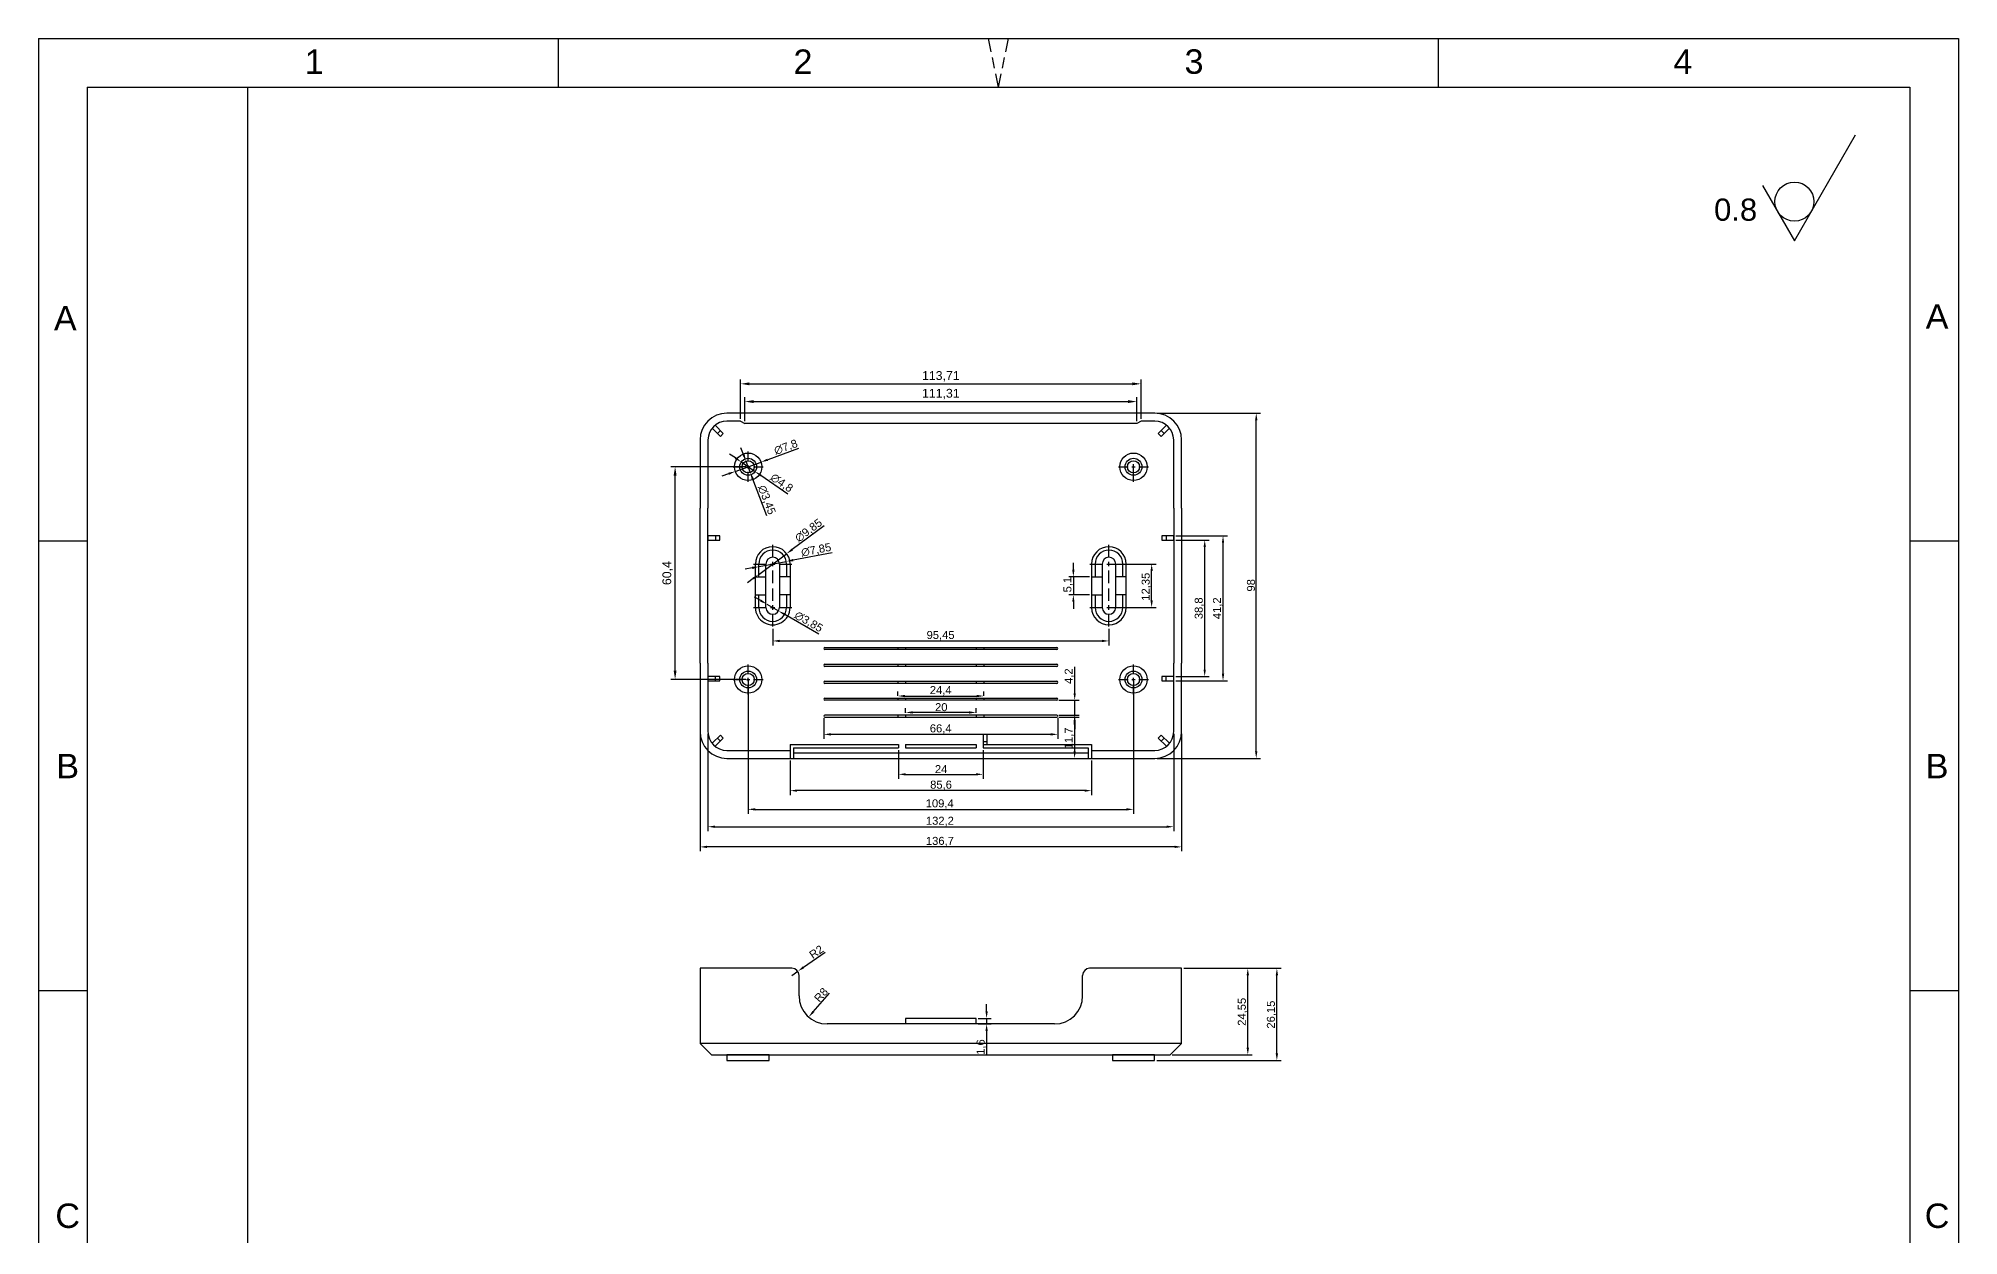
# Model space of a CAD drawing. Header units: millimetres. Extents: x 37288 to 37833, y 25911 to 26707.
# Drawn here: x 37288 to 37833, y 26367 to 26707 of the extents above; entities that cross this region are included whole.
import ezdxf

# ---------------------------------------------------------------- set-up
doc = ezdxf.new("R2010")
doc.units = ezdxf.units.MM
doc.header["$LTSCALE"] = 10
for name, color, linetype, true_color in [('PDF_几何图形', 7, 'Continuous', 0xffffff), ('PDF_实体填充', 7, 'Continuous', 0x33cc00), ('PDF_文字', 7, 'Continuous', 0x33cc00)]:
    doc.layers.add(name, color=color, linetype=linetype, true_color=true_color)
doc.styles.add('PDF Arial', font='arial.ttf')
doc.styles.get("Standard").update_dxf_attribs({"font": 'arial.ttf'})
doc.dimstyles.new('ISO-25', dxfattribs={"dimscale": 0, "dimtxt": 2.5, "dimasz": 2.5, "dimexe": 1.25, "dimexo": 0.625, "dimtad": 1, "dimtxsty": 'Standard', "dimcen": 2.5, "dimazin": 0, "dimtfac": 1, "dimtmove": 0, "dimatfit": 3, "dimfxl": 1.25, "dimarcsym": 0})

# ---------------------------------------------------------------- blocks, each defined once
blk = doc.blocks.new('*D3')
at = {"layer": 'Defpoints', "color": 0, "transparency": 16777216}
for p in [(37468.48, 26585.25), (37489.21, 26585.25), (37489.21, 26524.85)]:
    blk.add_point(p, dxfattribs=at)
at = {"layer": 'PDF_文字', "color": 0, "lineweight": -2, "transparency": 16777216}
for p, q in [((37488.58, 26585.25), (37467.23, 26585.25)), ((37468.48, 26527.35), (37468.48, 26582.75)), ((37488.58, 26524.85), (37467.23, 26524.85))]:
    blk.add_line(p, q, dxfattribs=at)
at = {"layer": 'PDF_文字', "color": 0, "transparency": 16777216}
for points in [[(37468.06, 26582.75), (37468.89, 26582.75), (37468.48, 26585.25)], [(37468.06, 26527.35), (37468.89, 26527.35), (37468.48, 26524.85)]]:
    blk.add_solid(points, dxfattribs=at)
at = {"layer": 'PDF_文字', "color": 0, "transparency": 16777216, "insert": (37466.35, 26555.05), "char_height": 2.5, "attachment_point": 5, "rotation": 90}
blk.add_mtext('60,4', dxfattribs=at)
blk = doc.blocks.new('*D4')
at = {"layer": 'Defpoints', "color": 0, "transparency": 16777216}
for p in [(37599.57, 26603.76), (37488.25, 26597.55), (37599.57, 26597.55)]:
    blk.add_point(p, dxfattribs=at)
at = {"layer": 'PDF_文字', "color": 0, "lineweight": -2, "transparency": 16777216}
for p, q in [((37488.25, 26598.18), (37488.25, 26605.01)), ((37490.75, 26603.76), (37597.07, 26603.76)), ((37599.57, 26598.18), (37599.57, 26605.01))]:
    blk.add_line(p, q, dxfattribs=at)
at = {"layer": 'PDF_文字', "color": 0, "transparency": 16777216}
for points in [[(37490.75, 26604.17), (37490.75, 26603.34), (37488.25, 26603.76)], [(37597.07, 26604.17), (37597.07, 26603.34), (37599.57, 26603.76)]]:
    blk.add_solid(points, dxfattribs=at)
at = {"layer": 'PDF_文字', "color": 0, "transparency": 16777216, "insert": (37543.91, 26605.89), "char_height": 2.5, "attachment_point": 5}
blk.add_mtext('111,31', dxfattribs=at)
blk = doc.blocks.new('*D5')
at = {"layer": 'Defpoints', "color": 0, "transparency": 16777216}
for p in [(37600.76, 26608.8), (37487.06, 26598.2), (37600.76, 26598.2)]:
    blk.add_point(p, dxfattribs=at)
at = {"layer": 'PDF_文字', "color": 0, "lineweight": -2, "transparency": 16777216}
for p, q in [((37487.06, 26598.83), (37487.06, 26610.05)), ((37489.56, 26608.8), (37598.26, 26608.8)), ((37600.76, 26598.83), (37600.76, 26610.05))]:
    blk.add_line(p, q, dxfattribs=at)
at = {"layer": 'PDF_文字', "color": 0, "transparency": 16777216}
for points in [[(37489.56, 26609.21), (37489.56, 26608.38), (37487.06, 26608.8)], [(37598.26, 26609.21), (37598.26, 26608.38), (37600.76, 26608.8)]]:
    blk.add_solid(points, dxfattribs=at)
at = {"layer": 'PDF_文字', "color": 0, "transparency": 16777216, "insert": (37543.91, 26610.92), "char_height": 2.5, "attachment_point": 5}
blk.add_mtext('113,71', dxfattribs=at)

msp = doc.modelspace()

# ---------------------------------------------------------------- linework, layer by layer
at = {"layer": 'PDF_几何图形', "lineweight": -3}
for points in [[(37287.726, 26706.894), (37832.841, 26706.894)], [(37287.726, 26706.894), (37287.726, 25910.595)], [(37435.385, 26693.017), (37435.385, 26706.894)], [(37558.215, 26703.066), (37557.427, 26706.894)], [(37562.352, 26703.066), (37563.14, 26706.894)], [(37685.183, 26693.017), (37685.183, 26706.894)], [(37832.841, 26706.894), (37832.841, 25910.595)], [(37559.176, 26698.401), (37558.535, 26701.511)], [(37561.392, 26698.401), (37562.032, 26701.511)], [(37560.284, 26693.017), (37559.496, 26696.846)], [(37560.284, 26693.017), (37561.072, 26696.846)], [(37301.604, 26693.017), (37818.963, 26693.017)], [(37301.604, 26693.017), (37301.604, 25924.472)], [(37347.155, 25924.472), (37347.155, 26693.017)], [(37818.963, 26693.017), (37818.963, 25924.472)], [(37777.204, 26665.085), (37786.238, 26649.437), (37803.585, 26679.483)], [(37479.821, 26597.035), (37482.166, 26594.69), (37481.318, 26593.841), (37478.973, 26596.186)], [(37604.662, 26600.452), (37483.156, 26600.452)], [(37487.056, 26598.202), (37483.156, 26598.202)], [(37487.056, 26598.202), (37488.252, 26597.552)], [(37599.567, 26597.552), (37488.252, 26597.552)], [(37600.762, 26598.202), (37599.567, 26597.552)], [(37604.662, 26598.202), (37600.762, 26598.202)], [(37607.997, 26597.035), (37605.652, 26594.69), (37606.501, 26593.841), (37608.846, 26596.186)], [(37475.556, 26592.851), (37475.556, 26573.451)], [(37477.806, 26592.851), (37477.806, 26573.451)], [(37480.469, 26594.69), (37481.318, 26595.539)], [(37607.349, 26594.69), (37606.501, 26595.539)], [(37610.012, 26573.451), (37610.012, 26592.851)], [(37612.262, 26573.451), (37612.262, 26592.851)], [(37475.556, 26529.448), (37475.556, 26573.451)], [(37477.806, 26529.448), (37477.806, 26573.451)], [(37610.012, 26573.451), (37610.012, 26529.448)], [(37612.262, 26573.451), (37612.262, 26529.448)], [(37301.604, 26564.093), (37287.726, 26564.093)], [(37479.956, 26565.65), (37479.956, 26564.45)], [(37607.862, 26565.65), (37607.862, 26564.45)], [(37832.841, 26564.093), (37818.963, 26564.093)], [(37491.257, 26545.274), (37491.257, 26557.625)], [(37491.257, 26554), (37494.257, 26554)], [(37492.257, 26554), (37492.257, 26557.625)], [(37494.257, 26545.274), (37494.257, 26557.625)], [(37498.107, 26557.625), (37498.107, 26545.274)], [(37501.107, 26554), (37498.107, 26554)], [(37500.107, 26557.625), (37500.107, 26554)], [(37501.107, 26557.625), (37501.107, 26545.274)], [(37586.711, 26557.625), (37586.711, 26545.274)], [(37586.711, 26554), (37589.711, 26554)], [(37587.711, 26557.625), (37587.711, 26554)], [(37589.711, 26557.625), (37589.711, 26545.274)], [(37593.562, 26545.274), (37593.562, 26557.625)], [(37596.562, 26554), (37593.562, 26554)], [(37595.562, 26554), (37595.562, 26557.625)], [(37596.562, 26545.274), (37596.562, 26557.625)], [(37491.257, 26548.899), (37494.257, 26548.899)], [(37492.257, 26545.274), (37492.257, 26548.899)], [(37501.107, 26548.899), (37498.107, 26548.899)], [(37500.107, 26548.899), (37500.107, 26545.274)], [(37586.711, 26548.899), (37589.711, 26548.899)], [(37587.711, 26548.899), (37587.711, 26545.274)], [(37596.562, 26548.899), (37593.562, 26548.899)], [(37595.562, 26545.274), (37595.562, 26548.899)], [(37511.008, 26533.949), (37576.811, 26533.949)], [(37576.811, 26533.349), (37511.008, 26533.349)], [(37531.709, 26533.949), (37531.709, 26533.349)], [(37533.909, 26533.949), (37533.909, 26533.349)], [(37553.91, 26533.949), (37553.91, 26533.349)], [(37556.11, 26533.949), (37556.11, 26533.349)], [(37475.556, 26529.448), (37475.556, 26510.047)], [(37477.806, 26529.448), (37477.806, 26510.047)], [(37479.956, 26524.448), (37479.956, 26525.648)], [(37511.008, 26529.148), (37576.811, 26529.148)], [(37576.811, 26528.548), (37511.008, 26528.548)], [(37531.709, 26529.148), (37531.709, 26528.548)], [(37533.909, 26529.148), (37533.909, 26528.548)], [(37553.91, 26529.148), (37553.91, 26528.548)], [(37556.11, 26529.148), (37556.11, 26528.548)], [(37607.862, 26524.448), (37607.862, 26525.648)], [(37610.012, 26510.047), (37610.012, 26529.448)], [(37612.262, 26510.047), (37612.262, 26529.448)], [(37511.008, 26524.348), (37576.811, 26524.348)], [(37576.811, 26523.748), (37511.008, 26523.748)], [(37531.709, 26524.348), (37531.709, 26523.748)], [(37533.909, 26524.348), (37533.909, 26523.748)], [(37553.91, 26524.348), (37553.91, 26523.748)], [(37556.11, 26524.348), (37556.11, 26523.748)], [(37511.008, 26519.548), (37576.811, 26519.548)], [(37576.811, 26518.948), (37511.008, 26518.948)], [(37576.811, 26514.748), (37511.008, 26514.748)], [(37531.709, 26519.548), (37531.709, 26518.948)], [(37531.709, 26514.748), (37531.709, 26514.148)], [(37533.909, 26519.548), (37533.909, 26518.948)], [(37533.909, 26514.748), (37533.909, 26514.148)], [(37553.91, 26519.548), (37553.91, 26518.948)], [(37553.91, 26514.748), (37553.91, 26514.148)], [(37556.11, 26519.548), (37556.11, 26518.948)], [(37556.11, 26514.748), (37556.11, 26514.148)], [(37479.821, 26505.864), (37482.166, 26508.209), (37481.318, 26509.057), (37478.973, 26506.712)], [(37511.008, 26514.148), (37576.811, 26514.148)], [(37607.997, 26505.864), (37605.652, 26508.209), (37606.501, 26509.057), (37608.846, 26506.712)], [(37480.469, 26508.209), (37481.318, 26507.36)], [(37483.156, 26504.697), (37501.107, 26504.697)], [(37501.107, 26506.397), (37531.909, 26506.397)], [(37501.107, 26506.397), (37501.107, 26502.447)], [(37502.107, 26505.397), (37531.909, 26505.397)], [(37502.107, 26505.397), (37502.107, 26502.447)], [(37502.107, 26504.047), (37585.711, 26504.047)], [(37531.909, 26506.397), (37531.909, 26505.397)], [(37533.909, 26506.397), (37553.91, 26506.397)], [(37533.909, 26506.397), (37533.909, 26505.397)], [(37533.909, 26505.397), (37553.91, 26505.397)], [(37553.91, 26506.397), (37553.91, 26505.397)], [(37555.91, 26507.267), (37557.11, 26507.267)], [(37555.91, 26506.397), (37586.711, 26506.397)], [(37555.91, 26506.397), (37555.91, 26505.397)], [(37555.91, 26505.397), (37585.711, 26505.397)], [(37585.711, 26505.397), (37585.711, 26502.447)], [(37586.711, 26506.397), (37586.711, 26502.447)], [(37586.711, 26504.697), (37604.662, 26504.697)], [(37607.349, 26508.209), (37606.501, 26507.36)], [(37483.156, 26502.447), (37604.662, 26502.447)], [(37501.657, 26442.818), (37475.556, 26442.818)], [(37475.556, 26442.818), (37475.556, 26421.516)], [(37503.657, 26435.017), (37503.657, 26440.817)], [(37584.161, 26435.017), (37584.161, 26440.817)], [(37612.262, 26442.818), (37586.161, 26442.818)], [(37612.262, 26421.516), (37612.262, 26442.818)], [(37301.604, 26436.419), (37287.726, 26436.419)], [(37832.841, 26436.419), (37818.963, 26436.419)], [(37553.91, 26427.017), (37553.91, 26428.617), (37533.909, 26428.617), (37533.909, 26427.017)], [(37576.161, 26427.017), (37511.658, 26427.017)], [(37612.262, 26421.516), (37475.556, 26421.516)], [(37475.556, 26421.516), (37478.82, 26418.266)], [(37478.82, 26418.266), (37608.998, 26418.266)], [(37612.262, 26421.516), (37608.998, 26418.266)]]:
    msp.add_lwpolyline(points, dxfattribs=at)
at = {"layer": 'PDF_几何图形', "color": 82, "lineweight": -3, "true_color": 0x33cc00}
for points in [[(37605.287, 26600.452), (37634.7, 26600.452)], [(37633.45, 26504.447), (37633.45, 26598.452)], [(37485.577, 26587.738), (37483.927, 26588.868)], [(37485.537, 26583.928), (37492.876, 26586.574)], [(37487.884, 26588.733), (37487.174, 26590.603)], [(37487.227, 26586.607), (37491.187, 26583.894)], [(37488.594, 26586.864), (37489.819, 26583.638)], [(37503.514, 26590.408), (37494.757, 26587.252)], [(37483.656, 26583.25), (37481.774, 26582.572)], [(37494.516, 26571.269), (37490.529, 26581.768)], [(37500.515, 26577.503), (37492.837, 26582.764)], [(37510.774, 26568.429), (37501.748, 26561.746)], [(37610.637, 26565.65), (37625.271, 26565.65)], [(37610.637, 26564.45), (37620.07, 26564.45)], [(37624.021, 26526.448), (37624.021, 26563.65)], [(37492.223, 26554.694), (37500.14, 26560.555)], [(37492.327, 26556.886), (37500.037, 26558.363)], [(37513.032, 26560.852), (37502.001, 26558.739)], [(37581.537, 26556), (37581.537, 26558)], [(37618.82, 26527.648), (37618.82, 26562.45)], [(37490.362, 26556.51), (37488.398, 26556.134)], [(37490.616, 26553.504), (37489.008, 26552.314)], [(37586.086, 26554), (37580.287, 26554)], [(37581.537, 26554), (37581.537, 26548.899)], [(37592.261, 26557.625), (37605.012, 26557.625)], [(37603.762, 26547.274), (37603.762, 26555.625)], [(37492.784, 26547.239), (37491.053, 26548.241)], [(37586.086, 26548.899), (37580.287, 26548.899)], [(37494.515, 26546.238), (37497.848, 26544.31)], [(37509.302, 26537.686), (37499.58, 26543.309)], [(37581.537, 26546.899), (37581.537, 26544.899)], [(37592.261, 26545.274), (37605.012, 26545.274)], [(37496.182, 26539.231), (37496.182, 26534.531)], [(37591.636, 26539.231), (37591.636, 26534.531)], [(37498.182, 26535.781), (37589.636, 26535.781)], [(37581.91, 26520.948), (37581.91, 26528.429)], [(37610.637, 26525.648), (37620.07, 26525.648)], [(37489.207, 26524.848), (37489.207, 26486.715)], [(37531.709, 26520.173), (37531.709, 26521.389)], [(37533.709, 26520.138), (37554.11, 26520.138)], [(37556.11, 26520.173), (37556.11, 26521.389)], [(37598.612, 26524.353), (37598.612, 26486.715)], [(37610.637, 26524.448), (37625.271, 26524.448)], [(37533.909, 26515.373), (37533.909, 26516.735)], [(37551.91, 26515.485), (37535.909, 26515.485)], [(37553.91, 26515.373), (37553.91, 26516.735)], [(37577.436, 26518.948), (37583.16, 26518.948)], [(37577.436, 26514.748), (37583.16, 26514.748)], [(37581.91, 26514.748), (37581.91, 26518.948)], [(37475.556, 26509.422), (37475.556, 26476.057)], [(37477.806, 26509.422), (37477.806, 26481.775)], [(37510.708, 26513.823), (37510.708, 26508.012)], [(37575.111, 26509.262), (37512.708, 26509.262)], [(37577.111, 26513.823), (37577.111, 26508.012)], [(37577.436, 26514.148), (37583.147, 26514.148)], [(37581.897, 26512.148), (37581.897, 26504.447)], [(37581.91, 26512.748), (37581.91, 26510.747)], [(37610.012, 26509.422), (37610.012, 26481.775)], [(37612.262, 26509.422), (37612.262, 26476.057)], [(37531.909, 26504.772), (37531.909, 26496.655)], [(37555.91, 26504.772), (37555.91, 26496.655)], [(37501.107, 26501.822), (37501.107, 26492.027)], [(37577.436, 26502.447), (37583.147, 26502.447)], [(37586.711, 26501.822), (37586.711, 26492.027)], [(37605.287, 26502.447), (37634.7, 26502.447)], [(37584.711, 26493.277), (37503.107, 26493.277)], [(37533.909, 26497.905), (37553.91, 26497.905)], [(37491.207, 26487.966), (37596.612, 26487.966)], [(37479.806, 26483.025), (37608.012, 26483.025)], [(37610.262, 26477.307), (37477.556, 26477.307)], [(37504.928, 26443.12), (37511.031, 26447.418)], [(37501.657, 26440.817), (37503.293, 26441.969)], [(37612.887, 26442.818), (37632.307, 26442.818)], [(37613.512, 26442.818), (37640.561, 26442.818)], [(37631.057, 26420.266), (37631.057, 26440.817)], [(37639.31, 26418.666), (37639.31, 26440.817)], [(37507.713, 26430.496), (37512.326, 26435.783)], [(37556.909, 26430.617), (37556.909, 26432.617)], [(37554.535, 26428.617), (37558.159, 26428.617)], [(37556.909, 26428.617), (37556.909, 26427.017)], [(37554.535, 26427.017), (37558.159, 26427.017)], [(37556.909, 26425.017), (37556.909, 26418.016)], [(37605.237, 26416.666), (37640.561, 26416.666)], [(37609.623, 26418.266), (37632.307, 26418.266)]]:
    msp.add_lwpolyline(points, dxfattribs=at)
at = {"layer": 'PDF_几何图形', "color": 1, "lineweight": -3}
for points in [[(37484.916, 26585.251), (37487.721, 26585.251)], [(37488.711, 26585.251), (37489.702, 26585.251)], [(37489.207, 26586.737), (37489.207, 26589.541)], [(37489.207, 26584.756), (37489.207, 26585.746)], [(37490.692, 26585.251), (37493.497, 26585.251)], [(37594.322, 26585.251), (37597.126, 26585.251)], [(37598.116, 26585.251), (37599.107, 26585.251)], [(37598.612, 26583.137), (37598.612, 26585.941)], [(37598.612, 26584.756), (37598.612, 26585.746)], [(37600.098, 26585.251), (37602.902, 26585.251)], [(37489.207, 26580.961), (37489.207, 26583.765)], [(37598.612, 26580.961), (37598.612, 26583.765)], [(37496.182, 26559.501), (37496.182, 26563.043)], [(37496.182, 26556.999), (37496.182, 26558.25)], [(37591.636, 26559.501), (37591.636, 26563.043)], [(37591.636, 26556.999), (37591.636, 26558.25)], [(37490.764, 26557.625), (37494.305, 26557.625)], [(37495.556, 26557.625), (37496.807, 26557.625)], [(37496.182, 26552.207), (37496.182, 26555.748)], [(37498.058, 26557.625), (37501.6, 26557.625)], [(37586.219, 26557.625), (37589.76, 26557.625)], [(37591.011, 26557.625), (37592.262, 26557.625)], [(37591.636, 26552.207), (37591.636, 26555.748)], [(37593.513, 26557.625), (37597.054, 26557.625)], [(37496.182, 26547.151), (37496.182, 26550.692)], [(37591.636, 26547.151), (37591.636, 26550.692)], [(37490.764, 26545.274), (37494.305, 26545.274)], [(37495.556, 26545.274), (37496.807, 26545.274)], [(37496.182, 26544.649), (37496.182, 26545.9)], [(37496.182, 26539.856), (37496.182, 26543.398)], [(37498.058, 26545.274), (37501.6, 26545.274)], [(37586.219, 26545.274), (37589.76, 26545.274)], [(37591.011, 26545.274), (37592.262, 26545.274)], [(37591.636, 26544.649), (37591.636, 26545.9)], [(37591.636, 26539.856), (37591.636, 26543.398)], [(37593.513, 26545.274), (37597.054, 26545.274)], [(37489.207, 26526.334), (37489.207, 26529.138)], [(37489.207, 26524.353), (37489.207, 26525.343)], [(37598.612, 26526.334), (37598.612, 26529.138)], [(37598.612, 26524.353), (37598.612, 26525.343)], [(37484.916, 26524.848), (37487.721, 26524.848)], [(37488.711, 26524.848), (37489.702, 26524.848)], [(37489.207, 26520.558), (37489.207, 26523.362)], [(37490.692, 26524.848), (37493.497, 26524.848)], [(37594.322, 26524.848), (37597.126, 26524.848)], [(37598.116, 26524.848), (37599.107, 26524.848)], [(37598.612, 26520.558), (37598.612, 26523.362)], [(37600.098, 26524.848), (37602.902, 26524.848)]]:
    msp.add_lwpolyline(points, dxfattribs=at)
at = {"layer": 'PDF_几何图形', "lineweight": -3}
for points in [[(37477.806, 26564.45), (37481.156, 26564.45), (37481.156, 26565.65), (37477.806, 26565.65)], [(37606.662, 26564.45), (37610.012, 26564.45), (37610.012, 26565.65), (37606.662, 26565.65)], [(37477.806, 26524.448), (37481.156, 26524.448), (37481.156, 26525.648), (37477.806, 26525.648)], [(37606.662, 26524.448), (37610.012, 26524.448), (37610.012, 26525.648), (37606.662, 26525.648)], [(37555.91, 26506.397), (37557.11, 26506.397), (37557.11, 26509.218), (37555.91, 26509.218)], [(37483.206, 26416.666), (37495.207, 26416.666), (37495.207, 26418.266), (37483.206, 26418.266)], [(37592.611, 26416.666), (37604.612, 26416.666), (37604.612, 26418.266), (37592.611, 26418.266)]]:
    msp.add_lwpolyline(points, close=True, dxfattribs=at)
for centre, radius in [((37786.238, 26660.54), 5.551), ((37489.207, 26585.251), 3.9), ((37489.207, 26585.251), 2.4), ((37489.207, 26585.251), 1.725), ((37598.612, 26585.251), 3.9), ((37598.612, 26585.251), 2.4), ((37598.612, 26585.251), 1.725), ((37489.207, 26524.848), 3.9), ((37489.207, 26524.848), 2.4), ((37489.207, 26524.848), 1.725), ((37598.612, 26524.848), 3.9), ((37598.612, 26524.848), 2.4), ((37598.612, 26524.848), 1.725)]:
    msp.add_circle(centre, radius, dxfattribs=at)
for centre, radius, start, end in [((37483.156, 26592.851), 7.6, 90.00001, 179.99999), ((37483.156, 26592.851), 5.35, 90, 180), ((37604.662, 26592.851), 7.6, 0.00001, 89.99999), ((37604.662, 26592.851), 5.35, 0, 90), ((37496.182, 26557.625), 4.925, 359.99999, 179.99999), ((37496.182, 26557.625), 3.925, 0.00001, 179.99999), ((37496.182, 26557.625), 1.925, 0.00002, 180.00001), ((37591.636, 26557.625), 4.925, 0.00001, 180), ((37591.636, 26557.625), 3.925, 0.00001, 179.99999), ((37591.636, 26557.625), 1.925, 359.99999, 179.99998), ((37496.182, 26545.274), 4.925, 180, 0.00001), ((37496.182, 26545.274), 3.925, 180, 0), ((37496.182, 26545.274), 1.925, 179.99999, 359.99998), ((37591.636, 26545.274), 4.925, 180, 360), ((37591.636, 26545.274), 3.925, 180, 360), ((37591.636, 26545.274), 1.925, 180.00002, 0.00001), ((37511.008, 26533.649), 0.3, 90.00016, 270), ((37576.811, 26533.649), 0.3, 270, 89.99984), ((37511.008, 26528.848), 0.3, 90, 269.99984), ((37576.811, 26528.848), 0.3, 270.00016, 90), ((37511.008, 26524.048), 0.3, 90.00016, 270), ((37576.811, 26524.048), 0.3, 270, 89.99984), ((37511.008, 26519.248), 0.3, 90.00016, 270), ((37511.008, 26514.448), 0.3, 90, 269.99984), ((37576.811, 26519.248), 0.3, 270, 89.99984), ((37576.811, 26514.448), 0.3, 270.00016, 90), ((37483.156, 26510.047), 7.6, 180, 270), ((37483.156, 26510.047), 5.35, 180, 270), ((37604.662, 26510.047), 7.6, 270, 360), ((37604.662, 26510.047), 5.35, 270, 360), ((37501.657, 26440.817), 2, 360, 89.99996), ((37586.161, 26440.817), 2, 90.00001, 179.99999), ((37511.658, 26435.017), 8, 180, 270), ((37576.161, 26435.017), 8, 270, 0)]:
    msp.add_arc(centre, radius, start, end, dxfattribs=at)
at = {"layer": 'PDF_实体填充', "lineweight": -3, "transparency": 33554559}
for points in [[(37633.784, 26598.452), (37633.45, 26600.452), (37633.117, 26598.452), (37633.45, 26600.452)], [(37485.388, 26587.463), (37487.227, 26586.607), (37485.765, 26588.013), (37487.227, 26586.607)], [(37487.572, 26588.615), (37488.594, 26586.864), (37488.196, 26588.852), (37488.594, 26586.864)], [(37494.644, 26587.565), (37492.876, 26586.574), (37494.87, 26586.938), (37492.876, 26586.574)], [(37483.769, 26582.936), (37485.537, 26583.928), (37483.543, 26583.564), (37485.537, 26583.928)], [(37490.841, 26581.887), (37489.819, 26583.638), (37490.217, 26581.65), (37489.819, 26583.638)], [(37493.025, 26583.039), (37491.187, 26583.894), (37492.648, 26582.489), (37491.187, 26583.894)], [(37619.153, 26562.45), (37618.82, 26564.45), (37618.487, 26562.45), (37618.82, 26564.45)], [(37624.354, 26563.65), (37624.021, 26565.65), (37623.688, 26563.65), (37624.021, 26565.65)], [(37501.939, 26559.067), (37500.037, 26558.363), (37502.064, 26558.412), (37500.037, 26558.363)], [(37501.549, 26562.013), (37500.14, 26560.555), (37501.946, 26561.478), (37500.14, 26560.555)], [(37490.425, 26556.183), (37492.327, 26556.886), (37490.3, 26556.838), (37492.327, 26556.886)], [(37490.814, 26553.236), (37492.223, 26554.694), (37490.418, 26553.772), (37492.223, 26554.694)], [(37581.203, 26556), (37581.537, 26554), (37581.87, 26556), (37581.537, 26554)], [(37604.095, 26555.625), (37603.762, 26557.625), (37603.428, 26555.625), (37603.762, 26557.625)], [(37492.617, 26546.951), (37494.515, 26546.238), (37492.951, 26547.528), (37494.515, 26546.238)], [(37581.87, 26546.899), (37581.537, 26548.899), (37581.203, 26546.899), (37581.537, 26548.899)], [(37603.428, 26547.274), (37603.762, 26545.274), (37604.095, 26547.274), (37603.762, 26545.274)], [(37499.747, 26543.597), (37497.848, 26544.31), (37499.413, 26543.02), (37497.848, 26544.31)], [(37498.182, 26536.114), (37496.182, 26535.781), (37498.182, 26535.448), (37496.182, 26535.781)], [(37589.636, 26535.448), (37591.636, 26535.781), (37589.636, 26536.114), (37591.636, 26535.781)], [(37618.487, 26527.648), (37618.82, 26525.648), (37619.153, 26527.648), (37618.82, 26525.648)], [(37623.688, 26526.448), (37624.021, 26524.448), (37624.354, 26526.448), (37624.021, 26524.448)], [(37533.709, 26520.472), (37531.709, 26520.138), (37533.709, 26519.805), (37531.709, 26520.138)], [(37554.11, 26519.805), (37556.11, 26520.138), (37554.11, 26520.472), (37556.11, 26520.138)], [(37581.577, 26520.948), (37581.91, 26518.948), (37582.243, 26520.948), (37581.91, 26518.948)], [(37535.909, 26515.818), (37533.909, 26515.485), (37535.909, 26515.152), (37533.909, 26515.485)], [(37551.91, 26515.152), (37553.91, 26515.485), (37551.91, 26515.818), (37553.91, 26515.485)], [(37582.243, 26512.748), (37581.91, 26514.748), (37581.577, 26512.748), (37581.91, 26514.748)], [(37512.708, 26509.595), (37510.708, 26509.262), (37512.708, 26508.929), (37510.708, 26509.262)], [(37575.111, 26508.929), (37577.111, 26509.262), (37575.111, 26509.595), (37577.111, 26509.262)], [(37582.23, 26512.148), (37581.897, 26514.148), (37581.563, 26512.148), (37581.897, 26514.148)], [(37581.563, 26504.447), (37581.897, 26502.447), (37582.23, 26504.447), (37581.897, 26502.447)], [(37633.117, 26504.447), (37633.45, 26502.447), (37633.784, 26504.447), (37633.45, 26502.447)], [(37533.909, 26498.238), (37531.909, 26497.905), (37533.909, 26497.571), (37531.909, 26497.905)], [(37553.91, 26497.571), (37555.91, 26497.905), (37553.91, 26498.238), (37555.91, 26497.905)], [(37503.107, 26493.61), (37501.107, 26493.277), (37503.107, 26492.943), (37501.107, 26493.277)], [(37584.711, 26492.943), (37586.711, 26493.277), (37584.711, 26493.61), (37586.711, 26493.277)], [(37491.207, 26488.299), (37489.207, 26487.966), (37491.207, 26487.632), (37489.207, 26487.966)], [(37596.612, 26487.632), (37598.612, 26487.966), (37596.612, 26488.299), (37598.612, 26487.966)], [(37479.806, 26483.358), (37477.806, 26483.025), (37479.806, 26482.691), (37477.806, 26483.025)], [(37608.012, 26482.691), (37610.012, 26483.025), (37608.012, 26483.358), (37610.012, 26483.025)], [(37477.556, 26477.641), (37475.556, 26477.307), (37477.556, 26476.974), (37475.556, 26477.307)], [(37610.262, 26476.974), (37612.262, 26477.307), (37610.262, 26477.641), (37612.262, 26477.307)], [(37504.736, 26443.393), (37503.293, 26441.969), (37505.12, 26442.848), (37503.293, 26441.969)], [(37631.391, 26440.817), (37631.057, 26442.818), (37630.724, 26440.817), (37631.057, 26442.818)], [(37639.644, 26440.817), (37639.31, 26442.818), (37638.977, 26440.817), (37639.31, 26442.818)], [(37507.462, 26430.715), (37506.398, 26428.989), (37507.964, 26430.277), (37506.398, 26428.989)], [(37556.576, 26430.617), (37556.909, 26428.617), (37557.242, 26430.617), (37556.909, 26428.617)], [(37557.242, 26425.017), (37556.909, 26427.017), (37556.576, 26425.017), (37556.909, 26427.017)], [(37630.724, 26420.266), (37631.057, 26418.266), (37631.391, 26420.266), (37631.057, 26418.266)], [(37638.977, 26418.666), (37639.31, 26416.666), (37639.644, 26418.666), (37639.31, 26416.666)]]:
    msp.add_solid(points, dxfattribs=at)

# ---------------------------------------------------------------- texts
at = {"layer": 'PDF_文字', "color": 7, "true_color": 0xffffff, "attachment_point": 7, "style": 'PDF Arial'}
for s, insert, char_height in [('1', (37363.304, 26696.808), 6.936), ('2', (37502.081, 26696.808), 6.936), ('3', (37613.102, 26696.744), 6.936), ('4', (37751.879, 26696.825), 6.936), ('0.8', (37763.421, 26655.02), 6.3042), ('A', (37292.133, 26623.956), 6.936), ('A', (37823.503, 26624.461), 6.936), ('B', (37292.8, 26496.787), 6.936), ('B', (37823.496, 26496.787), 6.936), ('C', (37292.533, 26368.994), 6.936), ('C', (37823.229, 26368.994), 6.936)]:
    msp.add_mtext(s, dxfattribs=dict(at, insert=insert, char_height=char_height))
at = {"layer": 'PDF_文字', "char_height": 2.2715, "attachment_point": 7, "style": 'PDF Arial'}
for s, insert, rotation in [('∅7,8', (37497.178, 26588.278), 19.82324), ('∅3,45', (37491.596, 26579.365), 290.79429), ('∅4,8', (37495.084, 26581.399), 325.5842), ('∅9,85', (37503.772, 26563.423), 36.51489), ('∅7,85', (37504.553, 26559.375), 10.84092), ('5,1', (37581.392, 26549.574), 90), ('12,35', (37603.617, 26547.218), 90), ('98', (37633.114, 26549.815), 90), ('38,8', (37618.676, 26541.972), 90), ('41,2', (37623.877, 26541.972), 90), ('∅3,85', (37501.924, 26542.119), 329.95552), ('4,2', (37581.766, 26523.573), 90), ('11,7', (37581.753, 26505.028), 90), ('R2', (37507.574, 26445.395), 35.14895), ('R8', (37509.448, 26432.997), 48.89612), ('24,55', (37630.913, 26426.503), 90), ('26,15', (37639.166, 26425.703), 90), ('1,6', (37556.765, 26418.257), 90)]:
    msp.add_mtext(s, dxfattribs=dict(at, insert=insert, rotation=rotation))
for s, insert in [('95,45', (37539.87, 26535.925)), ('24,4', (37540.784, 26520.283)), ('20', (37542.274, 26515.822)), ('66,4', (37540.784, 26509.406)), ('24', (37542.226, 26498.241)), ('85,6', (37540.88, 26493.421)), ('109,4', (37539.63, 26488.11)), ('132,2', (37539.678, 26483.169)), ('136,7', (37539.678, 26477.452))]:
    msp.add_mtext(s, dxfattribs=dict(at, insert=insert))

# ---------------------------------------------------------------- dimensions: what is measured, and where the dimension line sits
at = {"layer": 'PDF_文字'}
for base, p1, p2, picture, middle in [((37600.762, 26608.795), (37487.056, 26598.202), (37600.762, 26598.202), '*D5', (37543.909, 26610.923)), ((37599.5666, 26603.7583), (37488.2517, 26597.5517), (37599.5666, 26597.5517), '*D4', (37543.9091, 26605.8857))]:
    dim = msp.add_linear_dim(base=base, p1=p1, p2=p2, dimstyle='ISO-25', override={"dimscale": 1}, dxfattribs=at)
    dim.commit()
    dim.dimension.update_dxf_attribs({"geometry": picture, "text_midpoint": middle})
dim = msp.add_linear_dim(base=(37468.477, 26585.251), p1=(37489.207, 26524.848), p2=(37489.207, 26585.251), angle=90, dimstyle='ISO-25', override={"dimscale": 1}, dxfattribs=at)
dim.commit()
dim.dimension.update_dxf_attribs({"geometry": '*D3', "text_midpoint": (37466.349, 26555.049)})

doc.saveas('drawing.dxf')
